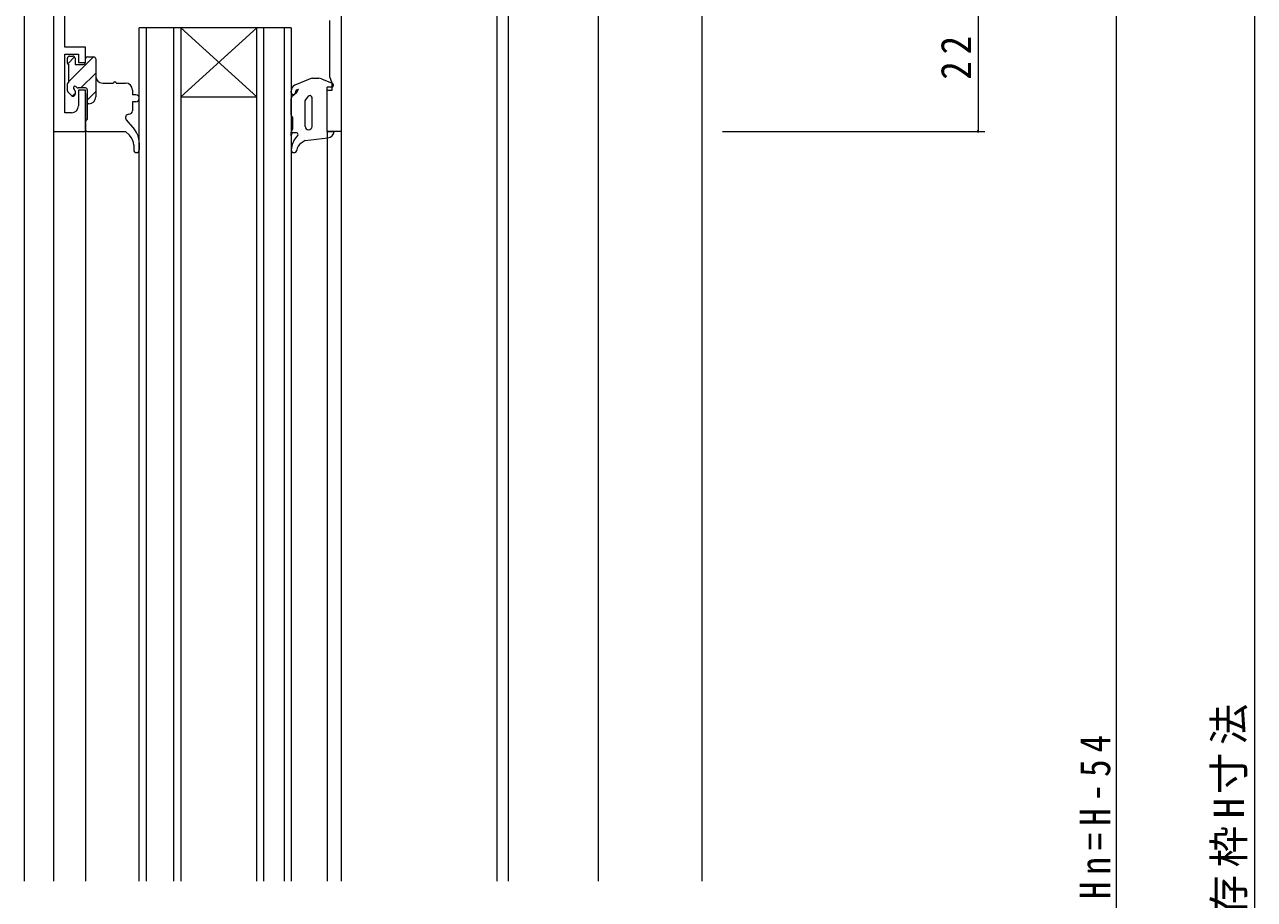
# Model space of a CAD drawing. Units: millimetres, scale not verified. Extents: x -594 to 539, y -420 to 386.
# Drawn here: x -405 to -227, y -22.2 to 104.4 of the extents above; entities that cross this region are included whole.
import ezdxf

# ---------------------------------------------------------------- set-up
doc = ezdxf.new("R2010")
doc.units = ezdxf.units.MM
doc.header["$LTSCALE"] = 2
for name, color, linetype, lineweight in [('0-3_YKK_11', 7, 'Continuous', 9), ('0-4_YKK_12', 2, 'Continuous', 9), ('0-6_YKK_13', 4, 'Continuous', 9), ('0-7_YKK_D', 6, 'Continuous', 9)]:
    doc.layers.add(name, color=color, linetype=linetype, lineweight=lineweight)
doc.styles.add('ＭＳ ゴシック', font='')
doc.styles.get('ＭＳ ゴシック').set_extended_font_data('MS Gothic')

msp = doc.modelspace()

# ---------------------------------------------------------------- linework, layer by layer
at = {"layer": '0-3_YKK_11'}
for p, q in [((-399.164, 101.173), (-399.164, 115.973)), ((-400.794, 110.973), (-400.794, 88.973)), ((-359.194, 110.973), (-359.194, 88.973)), ((-360.824, 96.879), (-360.824, 105.014)), ((-396.194, 101.173), (-399.164, 101.173)), ((-399.164, 100.173), (-397.194, 100.173)), ((-399.164, 91.673), (-399.164, 100.173)), ((-397.194, 100.173), (-397.194, 98.973)), ((-396.194, 98.973), (-396.194, 101.173)), ((-397.194, 98.973), (-396.194, 98.973)), ((-360.494, 95.973), (-360.824, 96.879)), ((-397.194, 94.973), (-397.194, 92.673)), ((-396.194, 94.973), (-397.194, 94.973)), ((-396.194, 88.973), (-396.194, 94.973)), ((-361.194, 94.973), (-360.494, 94.973)), ((-361.194, 88.973), (-361.194, 94.973)), ((-360.494, 94.973), (-360.494, 95.973)), ((-398.194, 91.673), (-399.164, 91.673)), ((-400.794, 88.973), (-396.194, 88.973)), ((-359.194, 88.973), (-361.194, 88.973))]:
    msp.add_line(p, q, dxfattribs=at)
msp.add_arc((-398.194, 92.673), 1, 270, 359.99998, dxfattribs=at)
at = {"layer": '0-4_YKK_12'}
for p, q in [((-306.997, 140.973), (-306.997, -19.515)), ((-334.994, 112.273), (-334.994, -19.515)), ((-321.994, 112.273), (-321.994, -19.515)), ((-404.994, -19.515), (-404.994, 111.273)), ((-336.624, 110.973), (-336.624, -19.515)), ((-366.394, 103.973), (-388.394, 103.973)), ((-388.394, -19.515), (-388.394, 103.973)), ((-387.394, 103.973), (-387.394, -19.515)), ((-383.394, -19.515), (-383.394, 103.973)), ((-371.394, 103.973), (-382.394, 93.973)), ((-382.394, 103.973), (-371.394, 93.973)), ((-382.394, 103.973), (-382.394, -19.515)), ((-371.394, -19.515), (-371.394, 103.973)), ((-370.394, 103.973), (-370.394, -19.515)), ((-367.394, -19.515), (-367.394, 103.973)), ((-366.394, 103.973), (-366.394, -19.515)), ((-396.194, 94.473), (-396.194, -8.515)), ((-400.794, 93.973), (-400.794, -19.515)), ((-382.394, 93.973), (-371.394, 93.973)), ((-361.194, 88.973), (-361.194, -19.515)), ((-359.194, 88.973), (-359.194, -19.515)), ((-396.194, -8.515), (-396.194, -19.515))]:
    msp.add_line(p, q, dxfattribs=at)
at = {"layer": '0-6_YKK_13'}
for p, q in [((-397.757, 99.754), (-398.755, 98.756)), ((-397.757, 99.754), (-398.755, 98.756)), ((-397.757, 99.754), (-398.755, 98.756)), ((-395.044, 99.773), (-398.594, 96.223)), ((-395.044, 99.773), (-398.594, 96.223)), ((-395.044, 99.773), (-398.594, 96.223)), ((-398.494, 99.873), (-397.994, 99.873)), ((-395.894, 99.773), (-394.994, 99.773)), ((-398.794, 98.873), (-398.794, 99.573)), ((-398.594, 96.073), (-398.594, 98.673)), ((-396.194, 98.973), (-396.194, 99.473)), ((-394.694, 99.473), (-394.694, 93.973)), ((-394.694, 97.429), (-396.85, 95.273)), ((-394.694, 97.429), (-396.85, 95.273)), ((-394.694, 97.429), (-396.85, 95.273)), ((-363.661, 96.614), (-365.9, 95.681)), ((-363.324, 96.673), (-362.399, 96.673)), ((-362.012, 96.594), (-360.478, 95.949)), ((-398.794, 94.873), (-398.794, 95.873)), ((-398.206, 94.16), (-398.706, 94.66)), ((-397.694, 94.429), (-398.045, 94.078)), ((-397.694, 94.429), (-398.045, 94.078)), ((-397.694, 94.429), (-398.045, 94.078)), ((-397.694, 94.812), (-397.694, 94.373)), ((-396.194, 95.273), (-397.233, 95.273)), ((-395.894, 90.773), (-395.894, 94.973)), ((-394.694, 94.735), (-395.894, 93.535)), ((-394.694, 94.735), (-395.894, 93.535)), ((-394.694, 94.735), (-395.894, 93.535)), ((-393.694, 95.973), (-392.144, 95.973)), ((-391.744, 95.973), (-390.394, 95.973)), ((-389.394, 94.973), (-389.394, 94.273)), ((-366.394, 94.614), (-366.394, 94.819)), ((-366.224, 94.112), (-365.657, 94.61)), ((-361.194, 88.973), (-361.194, 95.373)), ((-360.594, 95.373), (-361.194, 95.373)), ((-395.694, 92.973), (-395.894, 92.973)), ((-388.894, 94.273), (-389.394, 94.273)), ((-389.394, 93.273), (-389.394, 91.973)), ((-388.894, 93.273), (-389.394, 93.273)), ((-366.394, 91.325), (-366.394, 93.736)), ((-364.394, 93.407), (-363.938, 94.045)), ((-364.394, 89.71), (-364.394, 93.407)), ((-363.394, 89.69), (-363.394, 93.87)), ((-366.194, 91.028), (-366.268, 91.081)), ((-366.194, 89.364), (-366.194, 91.028)), ((-396.194, 90.473), (-395.894, 90.773)), ((-396.194, 89.273), (-396.194, 90.473)), ((-390.275, 90.649), (-389.107, 89.273)), ((-395.894, 88.973), (-390.394, 88.973)), ((-390.394, 88.973), (-389.819, 88.428)), ((-388.394, 87.331), (-388.394, 86.31)), ((-366.394, 88.364), (-366.394, 88.864)), ((-366.294, 88.764), (-366.394, 88.364)), ((-365.616, 88.764), (-366.294, 88.764)), ((-365.442, 88.43), (-365.665, 88.171)), ((-364.394, 87.673), (-364.951, 87.295)), ((-364.394, 87.673), (-361.091, 88.06)), ((-361.194, 88.973), (-360.195, 88.973)), ((-389.194, 86.976), (-389.194, 86.31))]:
    msp.add_line(p, q, dxfattribs=at)
msp.add_lwpolyline([(-397.694, 99.573), (-397.694, 98.673), (-396.494, 98.673)], dxfattribs=at)
for centre, radius, start, end in [((-398.494, 99.573), 0.3, 90, 180), ((-397.994, 99.573), 0.3, 0, 90), ((-395.894, 99.473), 0.3, 90, 180), ((-394.994, 99.473), 0.3, 0, 90), ((-398.594, 98.873), 0.2, 180, 270), ((-396.494, 98.973), 0.3, 270, 0), ((-393.694, 96.973), 1, 180, 270), ((-391.944, 95.973), 0.2, 0, 180), ((-363.324, 95.673), 1, 90, 109.71547), ((-362.399, 95.673), 1, 67.1853, 90), ((-398.594, 95.873), 0.2, 90, 180), ((-398.494, 94.873), 0.3, 180, 224.99998), ((-397.994, 94.373), 0.3, 224.99998, 0), ((-397.694, 95.273), 0.25, 33.05573, 236.94426), ((-397.994, 94.812), 0.3, 0, 56.94426), ((-397.233, 95.573), 0.3, 213.05573, 270), ((-396.194, 94.973), 0.3, 0, 90), ((-390.394, 94.973), 1, 0, 90), ((-365.394, 94.819), 1, 120.38434, 180), ((-366.094, 94.614), 0.3, 180, 357.77596), ((-365.295, 94.583), 0.5, 104.02821, 177.77596), ((-366.316, 95.361), 1, 311.27396, 340.18794), ((-365.408, 95.034), 0.0348, 340.18794, 102.70642), ((-360.594, 95.673), 0.3, 270, 67.1853), ((-395.694, 93.973), 1, 270, 0), ((-388.894, 93.773), 0.5, 270, 90), ((-365.894, 93.736), 0.5, 131.27396, 180), ((-363.694, 93.87), 0.3, 0, 144.44817), ((-389.894, 90.973), 0.5, 90, 220.32854), ((-389.894, 91.973), 0.5, 270, 0), ((-366.094, 91.325), 0.3, 180, 234.46231), ((-395.894, 89.273), 0.3, 180, 270), ((-391.394, 87.331), 3, 0, 40.32854), ((-365.681, 88.869), 0.713, 136.00589, 180.38626), ((-363.894, 89.71), 0.5, 180, 270), ((-363.894, 89.71), 0.5, 270, 357.76285), ((-391.194, 86.976), 2, 0, 46.56767), ((-363.395, 86.21), 3, 139.18033, 177.83269), ((-365.616, 88.552), 0.212, 325.00812, 90.02045), ((-364.11, 86.053), 1.5, 124.1127, 172.29668), ((-361.192, 89.055), 1, 275.76024, 355.25146), ((-388.794, 86.31), 0.4, 180, 0), ((-365.993, 86.308), 0.4, 177.83269, 352.29668)]:
    msp.add_arc(centre, radius, start, end, dxfattribs=at)
at = {"layer": '0-7_YKK_D'}
for p, q in [((-226.997, 130.973), (-226.997, -163)), ((-266.997, 110.973), (-266.997, 88.973)), ((-246.997, 110.973), (-246.997, 98.848)), ((-246.997, 103.973), (-246.997, -122)), ((-303.997, 88.973), (-265.997, 88.973))]:
    msp.add_line(p, q, dxfattribs=at)
for start, end in [(90, 270), (270, 90)]:
    msp.add_arc((-266.997, 88.973), 0.106, start, end, dxfattribs=at)

# ---------------------------------------------------------------- texts
at = {"layer": '0-7_YKK_D', "color": 7, "char_height": 4.399, "attachment_point": 7, "rotation": 90, "style": 'ＭＳ ゴシック'}
for s, insert in [('\\T1.36;\\W0.9;22', (-267.997, 96.453)), ('\\T1.18;既存枠H寸法', (-227.997, -31.694)), ('\\T1.39;\\W0.85;Hn=H-54', (-247.797, -22.134))]:
    msp.add_mtext(s, dxfattribs=dict(at, insert=insert))

doc.saveas('drawing.dxf')
